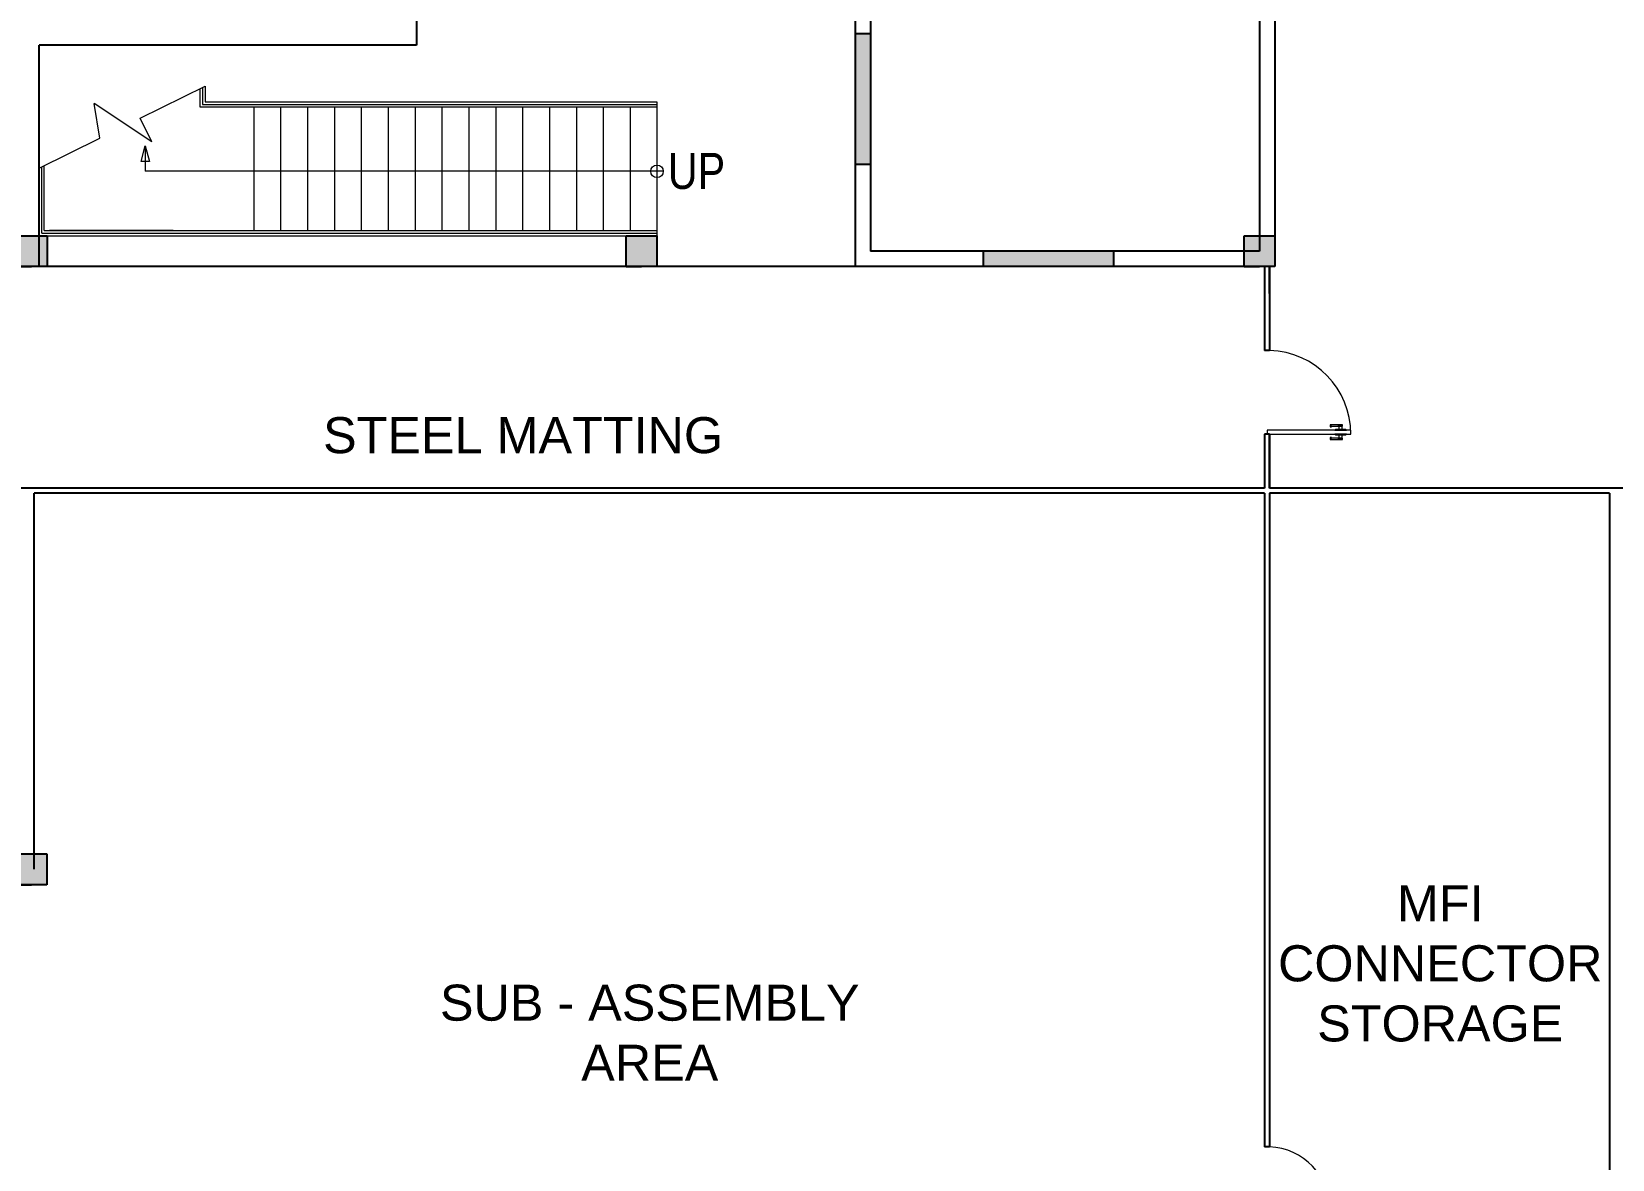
# Model space of a CAD drawing. Header units: millimetres. Extents: x 3339 to 2017737, y 4955 to 2748989.
# Drawn here: x 1060458 to 1075810, y 1280893 to 1291840 of the extents above; entities that cross this region are included whole.
import ezdxf

# ---------------------------------------------------------------- set-up
doc = ezdxf.new("R2010")
doc.units = ezdxf.units.MM
doc.header["$LTSCALE"] = 30
for name, color, linetype, lineweight in [('A-DETL-GENF', 92, 'Continuous', 13), ('A-DOOR', 31, 'Continuous', 13), ('STAIR', 1, 'Continuous', 5), ('T-WAL', 4, 'Continuous', 5)]:
    doc.layers.add(name, color=color, linetype=linetype, lineweight=lineweight)
for name, color, linetype in [('DIM LINES', 7, 'Continuous'), ('TEXT', 7, 'Continuous'), ('window', 92, 'Continuous')]:
    doc.layers.add(name, color=color, linetype=linetype)
doc.styles.add('Arial Narrow', font='ARIALN.TTF', dxfattribs={"height": 200})
doc.styles.get("Standard").update_dxf_attribs({"font": 'arial.ttf'})
doc.dimstyles.new('GREEN', dxfattribs={"dimtxt": 1000, "dimasz": 600, "dimexe": 0.18, "dimexo": 0.0625, "dimgap": 0.09, "dimtad": 2, "dimdec": 0, "dimzin": 0, "dimdsep": 46, "dimtxsty": 'Standard', "dimblk": 'ARCHTICK', "dimcen": 0.09, "dimclrd": 3, "dimclre": 3, "dimclrt": 2, "dimadec": 0, "dimazin": 0, "dimtfac": 1, "dimtdec": 0, "dimtofl": 0, "dimtmove": 0, "dimatfit": 3, "dimfxl": 1, "dimtolj": 1, "dimtzin": 0, "dimarcsym": 0})

# ---------------------------------------------------------------- blocks, each defined once
blk = doc.blocks.new('_ArchTick')
at = {"color": 0, "linetype": 'ByBlock', "const_width": 0.15}
blk.add_lwpolyline([(-0.5, -0.5), (0.5, 0.5)], dxfattribs=at)
blk = doc.blocks.new('*D891')
at = {"layer": 'Defpoints', "color": 0, "transparency": 16777216}
for p in [(1048382, 1301709), (1089042, 1301709), (1081457, 1238709)]:
    blk.add_point(p, dxfattribs=at)
at = {"layer": 'DIM LINES', "color": 3, "linetype": 'ByBlock', "lineweight": -2, "transparency": 16777216}
for p, q in [((1048382, 1301709), (1089042, 1301709)), ((1089042, 1238709), (1089042, 1301709)), ((1081457, 1238709), (1089042, 1238709))]:
    blk.add_line(p, q, dxfattribs=at)
at = {"layer": 'DIM LINES', "color": 3, "lineweight": -2, "transparency": 16777216, "xscale": 600, "yscale": 600, "zscale": 600}
for p, rotation in [((1089042, 1301709), 90), ((1089042, 1238709), 270)]:
    blk.add_blockref('_ArchTick', p, dxfattribs=dict(at, rotation=rotation))
at = {"layer": 'DIM LINES', "color": 2, "transparency": 16777216, "insert": (1089553, 1270209), "char_height": 1000, "attachment_point": 5, "rotation": 90}
blk.add_mtext('\\A1;63000', dxfattribs=at)
blk = doc.blocks.new('Poste with lines')
h = blk.add_hatch(color=2)
h.dxf.hatch_style = 1
h.paths.add_polyline_path([(13203, 12318), (12903, 12318), (12903, 12018), (13203, 12018)])
at = {"color": 0}
for p, q in [((12903, 12018), (12903, 12318)), ((12903, 12318), (13203, 12318)), ((13203, 12318), (13203, 12018)), ((12903, 12018), (12903, 12168)), ((12903, 12018), (13053, 12018)), ((13053, 12018), (12903, 12018)), ((13203, 12018), (12903, 12018))]:
    blk.add_line(p, q, dxfattribs=at)

msp = doc.modelspace()

# ---------------------------------------------------------------- hatches: boundary and pattern name
at = {"layer": 'window'}
h = msp.add_hatch(color=256, dxfattribs=at)
h.dxf.hatch_style = 1
h.paths.add_polyline_path([(1068456.627, 1291821.191), (1068456.627, 1290554.524), (1068606.627, 1290554.524), (1068606.627, 1291821.191)])
h = msp.add_hatch(color=256, dxfattribs=at)
h.dxf.hatch_style = 1
h.paths.add_polyline_path([(1070966.58, 1289709.357), (1069699.914, 1289709.357), (1069699.914, 1289559.357), (1070966.58, 1289559.357)])

# ---------------------------------------------------------------- linework, layer by layer
at = {"color": 0}
for p, q in [((1072381.627, 1298709.357), (1072381.627, 1289709.357)), ((1072531.627, 1298709.357), (1072531.627, 1289559.357)), ((1064196.127, 1293561.815), (1064196.127, 1291709.357)), ((1068456.627, 1292666.357), (1068456.627, 1289559.357)), ((1068606.627, 1292666.357), (1068606.627, 1289709.357)), ((1060531.627, 1289559.357), (1060531.627, 1291709.357)), ((1064196.127, 1291709.357), (1060531.627, 1291709.357)), ((1072431.627, 1289559.357), (1048381.627, 1289559.357)), ((1072381.627, 1289709.357), (1068606.627, 1289709.357)), ((1072431.627, 1289559.357), (1072431.627, 1289298.357)), ((1072531.627, 1289559.357), (1072481.627, 1289559.357)), ((1072481.627, 1289559.357), (1072481.627, 1289298.357)), ((1072431.627, 1287932.549), (1072431.627, 1287409.357)), ((1072481.627, 1287932.549), (1072481.627, 1287409.357)), ((1072431.627, 1287409.357), (1048431.627, 1287409.357)), ((1078175.627, 1287409.357), (1072481.627, 1287409.357)), ((1060481.627, 1283709.357), (1060481.627, 1287359.357)), ((1072431.627, 1287359.357), (1060481.627, 1287359.357)), ((1072431.627, 1287359.357), (1072431.627, 1281014.095)), ((1075431.627, 1287359.357), (1072481.627, 1287359.357)), ((1072481.627, 1287359.357), (1072481.627, 1281043.107)), ((1075781.627, 1287359.357), (1075431.627, 1287359.357)), ((1075781.627, 1287359.357), (1075781.627, 1277709.357)), ((1072481.627, 1281014.095), (1072431.627, 1281014.095)), ((1072481.627, 1281043.107), (1072481.627, 1281014.095))]:
    msp.add_line(p, q, dxfattribs=at)
for p, q in [((1072481.627, 1289298.357), (1072481.627, 1289559.357)), ((1072431.627, 1289298.357), (1072431.627, 1288746.165)), ((1072481.627, 1289298.357), (1072481.627, 1288746.165)), ((1072481.627, 1288746.165), (1072431.627, 1288746.165)), ((1072481.627, 1287932.549), (1072431.627, 1287932.549)), ((1072481.627, 1287409.357), (1072481.627, 1287932.549))]:
    msp.add_line(p, q)
at = {"layer": 'A-DETL-GENF'}
for p, q in [((1073069.17, 1288023.349), (1073069.17, 1288004.189)), ((1073151.577, 1288023.349), (1073069.17, 1288023.349)), ((1073081.024, 1288011.902), (1073069.577, 1288023.349)), ((1073151.577, 1288011.902), (1073151.577, 1288023.349)), ((1073189.677, 1288023.349), (1073151.577, 1288023.349)), ((1073151.577, 1288023.349), (1073151.577, 1288010.649)), ((1073189.677, 1288010.649), (1073189.677, 1288023.349)), ((1073069.17, 1288004.189), (1073081.024, 1288004.189)), ((1073081.024, 1287900.91), (1073069.17, 1287900.91)), ((1073069.17, 1287900.91), (1073069.17, 1287881.749)), ((1073069.17, 1287881.749), (1073151.577, 1287881.749)), ((1073081.024, 1287893.196), (1073069.577, 1287881.749)), ((1073081.024, 1288004.189), (1073081.024, 1288011.902)), ((1073081.024, 1288011.902), (1073151.577, 1288011.902)), ((1073081.024, 1287893.196), (1073081.024, 1287900.91)), ((1073151.577, 1287893.196), (1073081.024, 1287893.196)), ((1073119.827, 1287978.899), (1073113.477, 1287972.549)), ((1073113.477, 1287972.549), (1073227.777, 1287972.549)), ((1073227.777, 1287932.549), (1073113.477, 1287932.549)), ((1073113.477, 1287932.549), (1073119.827, 1287926.199)), ((1073221.427, 1287978.899), (1073119.827, 1287978.899)), ((1073119.827, 1287926.199), (1073221.427, 1287926.199)), ((1073151.577, 1288010.649), (1073189.677, 1288010.649)), ((1073151.577, 1287894.449), (1073151.577, 1287881.749)), ((1073189.677, 1287894.449), (1073151.577, 1287894.449)), ((1073151.577, 1287881.749), (1073151.577, 1287893.196)), ((1073151.577, 1287881.749), (1073189.677, 1287881.749)), ((1073154.752, 1288010.649), (1073154.752, 1287978.899)), ((1073186.502, 1288010.649), (1073154.752, 1288010.649)), ((1073154.752, 1287978.899), (1073186.502, 1287978.899)), ((1073186.502, 1287926.199), (1073154.752, 1287926.199)), ((1073154.752, 1287926.199), (1073154.752, 1287894.449)), ((1073154.752, 1287894.449), (1073186.502, 1287894.449)), ((1073186.502, 1287978.899), (1073186.502, 1288010.649)), ((1073186.502, 1287894.449), (1073186.502, 1287926.199)), ((1073189.677, 1287881.749), (1073189.677, 1287894.449)), ((1073227.777, 1287972.549), (1073221.427, 1287978.899)), ((1073221.427, 1287926.199), (1073227.777, 1287932.549))]:
    msp.add_line(p, q, dxfattribs=at)
at = {"layer": 'A-DOOR', "lineweight": 18}
for p, q in [((1072456.627, 1287972.549), (1072456.627, 1287932.549)), ((1073270.627, 1287972.549), (1072456.627, 1287972.549)), ((1072456.627, 1287932.549), (1073270.627, 1287932.549)), ((1073270.627, 1287932.549), (1073270.627, 1287972.549))]:
    msp.add_line(p, q, dxfattribs=at)
at = {"layer": 'A-DOOR'}
for centre, radius, end in [((1072456.627, 1287932.549), 814, 88.2400249), ((1072456.627, 1280404.107), 610.5, 87.6530792)]:
    msp.add_arc(centre, radius, 0, end, dxfattribs=at)
at = {"layer": 'STAIR'}
for p, q in [((1061512.619, 1290998.935), (1062142.738, 1291309.357)), ((1061625.821, 1290769.15), (1061067.238, 1291142.493)), ((1060531.627, 1290515.659), (1061121.837, 1290806.42)), ((1060531.627, 1289859.357), (1060531.627, 1290515.659)), ((1060556.627, 1289884.357), (1060556.627, 1290527.975)), ((1060581.627, 1289909.357), (1060581.627, 1290540.291)), ((1066531.725, 1289859.357), (1066531.627, 1289859.357))]:
    msp.add_line(p, q, dxfattribs=at)
at = {"layer": 'STAIR', "color": 244, "linetype": 'ByBlock', "true_color": 0x991b1e}
msp.add_line((1066531.627, 1291109.357), (1066531.627, 1289859.357), dxfattribs=at)
at = {"layer": 'STAIR', "color": 1}
for p, q in [((1061521.994, 1290579.606), (1061560.794, 1290733.004)), ((1061560.794, 1290733.004), (1061560.794, 1290484.357)), ((1061560.794, 1290733.004), (1061602.758, 1290579.606)), ((1061602.758, 1290579.606), (1061521.994, 1290579.606)), ((1066592.006, 1290484.357), (1061560.794, 1290484.357))]:
    msp.add_line(p, q, dxfattribs=at)
at = {"layer": 'STAIR'}
for points in [[(1061121.837, 1290806.42), (1061067.238, 1291142.493)], [(1061625.821, 1290769.15), (1061512.619, 1290998.935)]]:
    msp.add_lwpolyline(points, dxfattribs=at)
at = {"layer": 'STAIR', "color": 1}
msp.add_circle((1066531.627, 1290484.357), 60.379, dxfattribs=at)
at = {"layer": 'T-WAL', "color": 244, "linetype": 'ByBlock', "true_color": 0x991b1e}
for p, q in [((1062092.738, 1291284.725), (1062092.738, 1291109.357)), ((1062117.738, 1291297.041), (1062117.738, 1291134.357)), ((1062142.738, 1291309.357), (1062142.738, 1291159.357)), ((1062092.738, 1291109.357), (1066531.627, 1291109.357)), ((1062117.738, 1291134.357), (1066531.627, 1291134.357)), ((1062142.738, 1291159.357), (1066531.627, 1291159.357)), ((1062614.96, 1291109.357), (1062614.96, 1289909.357)), ((1062876.071, 1291109.357), (1062876.071, 1289909.357)), ((1063137.182, 1291109.357), (1063137.182, 1289909.357)), ((1063398.294, 1291109.357), (1063398.294, 1289909.357)), ((1063659.405, 1291109.357), (1063659.405, 1289909.357)), ((1063920.516, 1291109.357), (1063920.516, 1289909.357)), ((1064181.627, 1291109.357), (1064181.627, 1289909.357)), ((1064442.738, 1291109.357), (1064442.738, 1289909.357)), ((1064703.849, 1291109.357), (1064703.849, 1289909.357)), ((1064964.96, 1291109.357), (1064964.96, 1289909.357)), ((1065226.071, 1291109.357), (1065226.071, 1289909.357)), ((1065487.182, 1291109.357), (1065487.182, 1289909.357)), ((1065748.294, 1291109.357), (1065748.294, 1289909.357)), ((1066009.405, 1291109.357), (1066009.405, 1289909.357)), ((1066270.516, 1291109.357), (1066270.516, 1289909.357)), ((1066531.627, 1291159.357), (1066531.627, 1291109.357)), ((1060556.627, 1289884.357), (1066531.627, 1289884.357)), ((1060581.627, 1289909.357), (1066531.627, 1289909.357)), ((1061831.627, 1289909.357), (1060631.627, 1289909.357)), ((1061289.96, 1289909.357), (1062489.96, 1289909.357)), ((1060531.627, 1289859.357), (1066531.627, 1289859.357))]:
    msp.add_line(p, q, dxfattribs=at)
at = {"layer": 'window'}
for p, q in [((1068456.627, 1291821.191), (1068606.627, 1291821.191)), ((1068456.627, 1290554.524), (1068606.627, 1290554.524)), ((1069699.914, 1289709.357), (1069699.914, 1289559.357)), ((1070966.58, 1289709.357), (1070966.58, 1289559.357))]:
    msp.add_line(p, q, dxfattribs=at)

# ---------------------------------------------------------------- block references
at = {"color": 0}
for p in [(1047404.576, 1277541.247), (1053328.234, 1277541.247), (1059329.756, 1277541.247), (1047404.396, 1271541.247)]:
    msp.add_blockref('Poste with lines', p, dxfattribs=at)

# ---------------------------------------------------------------- texts
at = {"layer": 'STAIR', "color": 1, "insert": (1066636.773, 1290662.819), "char_height": 350, "attachment_point": 1, "style": 'Arial Narrow'}
msp.add_mtext_dynamic_manual_height_columns('UP', width=800.09192, gutter_width=1, heights=[136.329], dxfattribs=at)
at = {"layer": 'TEXT', "char_height": 350, "attachment_point": 1}
for s, width, heights, insert in [('\\pxqc;STEEL MATTING', 4394.73285, [1406.025], (1063033.617, 1288097.898)), ('\\pxqc;MFI CONNECTOR STORAGE', 3649.6882, [2051.328], (1072313.438, 1283554.372)), ('\\pxqc;SUB - ASSEMBLY AREA', 4394.73285, [1406.025], (1064264.053, 1282589.03))]:
    msp.add_mtext_dynamic_manual_height_columns(s, width=width, gutter_width=0, heights=heights, dxfattribs=dict(at, insert=insert))

# ---------------------------------------------------------------- dimensions: what is measured, and where the dimension line sits
at = {"layer": 'DIM LINES', "color": 0}
dim = msp.add_linear_dim(base=(1089042.309, 1301709.357), p1=(1081456.627, 1238709.357), p2=(1048381.627, 1301709.357), angle=90, dimstyle='GREEN', dxfattribs=at)
dim.commit()
dim.dimension.update_dxf_attribs({"geometry": '*D891', "text_midpoint": (1089553.313, 1270209.357)})

doc.saveas('drawing.dxf')
